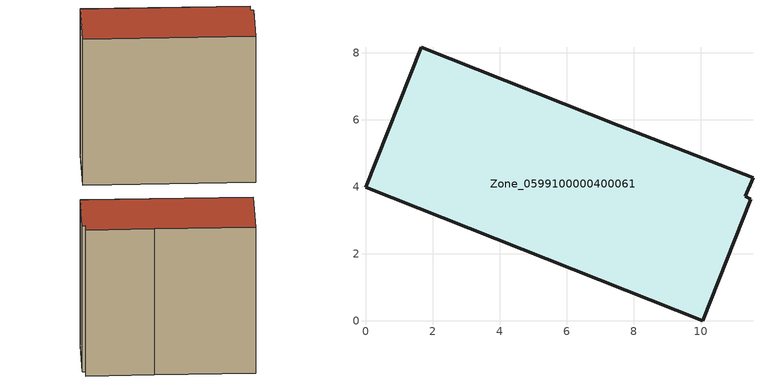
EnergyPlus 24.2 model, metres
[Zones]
Zone_0599100000400061
 floor ground (C_G): 11.51,3.64 10.06,0 0,3.99 1.66,8.17 7.58,5.83 11.57,4.28 11.33,3.71 z0.1
 wall outside (C_F): 1.66,8.17 0,3.99 10.06,0 11.51,3.64 11.33,3.71 11.57,4.28 7.58,5.83 1.66,8.17 z0.1:10.13
 roof outside (C_R): 10.06,0 11.51,3.64 11.33,3.71 11.57,4.28 7.58,5.83 1.66,8.17 0,3.99 z10.13
[BUILDING]
Pand.0599100000400061: North Axis=0; Terrain=City; Loads Convergence Tolerance Value=0.04; Temperature Convergence Tolerance Value=0.4; Solar Distribution=FullExterior; Maximum Number of Warmup Days=25; Minimum Number of Warmup Days=1
[Site:Location]
Rotterdam.The.Hague.AP_ZH_NLD Design_Conditions: Latitude=51.96; Longitude=4.45; Time Zone=1; Elevation=-4.5
[SITE:GROUNDTEMPERATURE:BUILDINGSURFACE]
18, 18, 18, 18, 18, 18, 18, 18, 18, 18, 18, 18
[MATERIAL] Thermal Absorptance=0.9; Solar Absorptance=0.7; Visible Absorptance=0.7
Name | Roughness | Thickness | Conductivity | Density | Specific Heat
G.TI.1992-2005 | MediumSmooth | 0.15 | 0.06 | 540 | 1210
F.TI.1992-2005 | Rough | 0.3 | 0.12 | 1920 | 840
R.TI.1992-2005 | MediumRough | 0.2 | 0.08 | 1500 | 1000
[CONSTRUCTION]
C_G: G.TI.1992-2005
C_F: F.TI.1992-2005
C_R: R.TI.1992-2005
[ZONE]
Zone_0599100000400061: Type=1; Multiplier=1; Ceiling Height=Autocalculate; Volume=Autocalculate; Floor Area=autocalculate; Part of Total Floor Area=Yes
[ZONEINFILTRATION:DESIGNFLOWRATE]
Infil_Zone_0599100000400061: Zone or ZoneList or Space or SpaceList=Zone_0599100000400061; Schedule=AlwaysOn; Design Flow Rate Calculation Method=Flow/Area; Flow Rate per Floor Area=0.0015; Constant Term Coefficient=1; Temperature Term Coefficient=0; Velocity Term Coefficient=0; Velocity Squared Term Coefficient=0
[HVACTEMPLATE:ZONE:IDEALLOADSAIRSYSTEM]
Zone_0599100000400061: Maximum Heating Supply Air Temperature=50; Minimum Cooling Supply Air Temperature=13; Maximum Heating Supply Air Humidity Ratio=0.0156; Minimum Cooling Supply Air Humidity Ratio=0.0077; Heating Limit=NoLimit; Cooling Limit=NoLimit; Dehumidification Control Type=ConstantSensibleHeatRatio; Cooling Sensible Heat Ratio=0.7; Dehumidification Setpoint=60; Humidification Control Type=None; Humidification Setpoint=30; Outdoor Air Method=None; Outdoor Air Flow Rate per Person=0.00944; Outdoor Air Flow Rate per Zone Floor Area=0; Outdoor Air Flow Rate per Zone=0; Demand Controlled Ventilation Type=None; Outdoor Air Economizer Type=NoEconomizer; Heat Recovery Type=None; Sensible Heat Recovery Effectiveness=0.7; Latent Heat Recovery Effectiveness=0.65
[ZONECONTROL:THERMOSTAT]
ThermostatControl_Zone_0599100000400061: Zone or ZoneList=Zone_0599100000400061; Control Type Schedule=DualSetpointControlType; Control 1=Thermostat_Zone_0599100000400061; Temperature Difference Between Cutout And Setpoint=0
[THERMOSTATSETPOINT:DUALSETPOINT]
Thermostat_Zone_0599100000400061: Heating Setpoint Temperature Schedule=HeatingSetpoint_Zone_0599100000400061; Cooling Setpoint Temperature Schedule=CoolingSetpoint_Zone_0599100000400061
[SCHEDULE:COMPACT]
HeatingSetpoint_Zone_0599100000400061: Through: 12/31, For: AllDays, Until: 24:00, 21
CoolingSetpoint_Zone_0599100000400061: Through: 12/31, For: AllDays, Until: 24:00, 24
DualSetpointControlType: Through: 12/31, For: AllDays, Until: 24:00, 4
AlwaysOn: Through: 12/31, For: AllDays, Until: 24:00, 1
